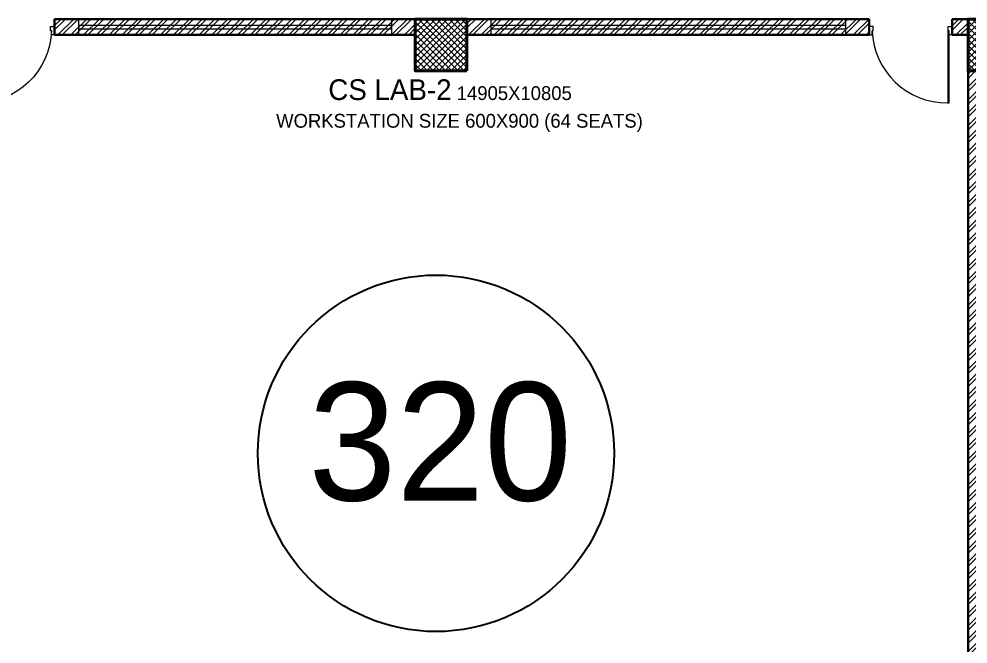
# Model space of a CAD drawing. Header units: millimetres. Extents: x 8275 to 147087, y -297470 to -191881.
# Drawn here: x 34966 to 48699, y -288763 to -279723 of the extents above; entities that cross this region are included whole.
import ezdxf

# ---------------------------------------------------------------- set-up
doc = ezdxf.new("R2010")
doc.units = ezdxf.units.MM
doc.header["$LTSCALE"] = 250
doc.header["$MEASUREMENT"] = 0
for name, color, linetype, lineweight in [('col', 6, 'Continuous', 40), ('door', 35, 'Continuous', 13), ('ele', 51, 'Continuous', 18), ('hatch', 9, 'Continuous', 0), ('text', 7, 'Continuous', 9), ('wall', 1, 'Continuous', 30)]:
    doc.layers.add(name, color=color, linetype=linetype, lineweight=lineweight)
doc.layers.add('FUR', color=140, linetype='Continuous')
doc.styles.get("Standard").update_dxf_attribs({"font": 'GOTHIC.TTF', "height": 100})
pattern_1 = [(45, (-6686.72, -319015.28), (-92.80777, 92.80777), []), (45, (-6624.85, -319015.28), (-92.80777, 92.80777), [])]

# ---------------------------------------------------------------- blocks, each defined once
blk = doc.blocks.new('A$C75BC0A19')
at = {"layer": 'hatch'}
h = blk.add_hatch(dxfattribs=at)
h.set_pattern_fill('ANSI37', color=256, scale=500, style=0)
h.set_pattern_definition([(45, (-3138282.15, 85463.276), (-44.1941738, 44.1941738), []), (135, (-3138282.15, 85463.276), (-44.1941738, -44.1941738), [])])
h.paths.add_polyline_path([(-97097, 14909), (-97846, 14909), (-97846, 15659), (-97097, 15659)])
h = blk.add_hatch(dxfattribs=at)
h.set_pattern_fill('ANSI37', color=256, scale=500, style=0)
h.set_pattern_definition([(45, (-3130183.29, 85463.276), (-44.1941738, 44.1941738), []), (135, (-3130183.29, 85463.276), (-44.1941738, -44.1941738), [])])
h.paths.add_polyline_path([(-89099, 14909), (-89847, 14909), (-89847, 15659), (-89099, 15659)])
at = {"layer": 'col'}
blk.add_lwpolyline([(-97097, 14909), (-97846, 14909), (-97846, 15659), (-97097, 15659)], close=True, dxfattribs=at)
at = {"layer": 'col', "elevation": 27286}
blk.add_lwpolyline([(-89099, 14909), (-89847, 14909), (-89847, 15659), (-89099, 15659)], close=True, dxfattribs=at)
blk = doc.blocks.new('D1-1000')
for p, q in [((-951, 0), (-1000, 0)), ((-1000, 0), (-1000, -102)), ((-951, -53), (-951, 0)), ((-49, 0), (0, 0)), ((-49, -53), (-49, 0)), ((0, 0), (0, -102)), ((-1000, -102), (-963, -102)), ((-963, -53), (-951, -53)), ((-963, -102), (-963, -53)), ((-51, -53), (-51, -923)), ((-37, -53), (-49, -53)), ((-37, -923), (-37, -53)), ((-37, -102), (-37, -53)), ((0, -102), (-37, -102)), ((-55, -923), (-37, -923))]:
    blk.add_line(p, q)
blk.add_ellipse((-40, 2), major_axis=(646, 675), ratio=0.977435, start_param=2.382767, end_param=3.900418)

msp = doc.modelspace()

# ---------------------------------------------------------------- hatches: boundary and pattern name
at = {"layer": 'hatch'}
h = msp.add_hatch(dxfattribs=at)
h.set_pattern_fill('ANSI32', color=256, scale=350, style=0)
h.set_pattern_definition(pattern_1)
h.paths.add_polyline_path([(35481, -279723), (35481, -279953), (40700, -279952), (40700, -279723)])
h = msp.add_hatch(dxfattribs=at)
h.set_pattern_fill('ANSI32', color=256, scale=350, style=0)
h.set_pattern_definition(pattern_1)
h.paths.add_polyline_path([(47269, -279953), (47269, -279723), (41449, -279723), (41449, -279953)])
h = msp.add_hatch(dxfattribs=at)
h.set_pattern_fill('ANSI32', color=256, scale=350, style=0)
h.set_pattern_definition(pattern_1)
h.paths.add_polyline_path([(48469, -279723), (48699, -279723), (48699, -279953), (48469, -279953)])
h = msp.add_hatch(dxfattribs=at)
h.set_pattern_fill('ANSI32', color=256, scale=350, style=0)
h.set_pattern_definition(pattern_1)
h.paths.add_polyline_path([(48699, -280473), (48929, -280473), (48929, -290474), (48699, -290474)])

# ---------------------------------------------------------------- linework, layer by layer
at = {"layer": 'ele'}
for p, q in [((35826, -279723, -11301), (35826, -279953, -11301)), ((40355, -279723, -11301), (40355, -279953, -11301)), ((41794, -279723, -11301), (41794, -279953, -11301)), ((46924, -279723, -11301), (46924, -279953, -11301)), ((35826, -279813, -11301), (40355, -279813, -11301)), ((35826, -279863, -11301), (40355, -279863, -11301)), ((41794, -279813, -11301), (46924, -279813, -11301)), ((41794, -279863, -11301), (46924, -279863, -11301))]:
    msp.add_line(p, q, dxfattribs=at)
at = {"layer": 'FUR', "linetype": 'ByBlock', "ltscale": 100}
msp.add_circle((41001, -286005, 122661), 2578, dxfattribs=at)
at = {"layer": 'wall'}
for p, q in [((35481, -279723, -11301), (40700, -279723, -11301)), ((35481, -279723, -11301), (35481, -279953, -11301)), ((40700, -279723, -11301), (40700, -279953, -11301)), ((41449, -279723, -11301), (47269, -279723, -11301)), ((41449, -279723, -11301), (41449, -279953, -11301)), ((47269, -279723, -11301), (47269, -279953, -11301)), ((48469, -279723, -11301), (48699, -279723, -11301)), ((48469, -279723, -11301), (48469, -279953, -11301)), ((35481, -279953, -11301), (40700, -279953, -11301)), ((41449, -279953, -11301), (47269, -279953, -11301)), ((48469, -279953, -11301), (48699, -279953, -11301)), ((48699, -280473, -11301), (48699, -290474, -11301))]:
    msp.add_line(p, q, dxfattribs=at)

# ---------------------------------------------------------------- block references
at = {"layer": 'door', "zscale": 1.2}
for p, xscale, yscale in [((34281, -279829, -11301), -1.2, 1.200000000000728), ((48469, -279829, -11301), 1.2, 1.2)]:
    msp.add_blockref('D1-1000', p, dxfattribs=dict(at, xscale=xscale, yscale=yscale))
at = {"layer": 'hatch'}
msp.add_blockref('A$C75BC0A19', (138546, -295382, -11301), dxfattribs=at)

# ---------------------------------------------------------------- texts
at = {"layer": 'FUR', "insert": (-15156, -286691, -11301), "char_height": 1710, "width": 112417.85, "attachment_point": 7, "rotation": 359.9787}
msp.add_mtext('\\pi54310;320', dxfattribs=at)
at = {"layer": 'text', "insert": (37222, -280595, -11301), "char_height": 200, "width": 7971.09, "attachment_point": 1, "rotation": 360}
msp.add_mtext('\\pi2220.5;{\\H1.5x;CS LAB-2} 14905X10805 \\P\\pi1465.6;WORKSTATION SIZE 600X900 (64 SEATS)', dxfattribs=at)

doc.saveas('drawing.dxf')
